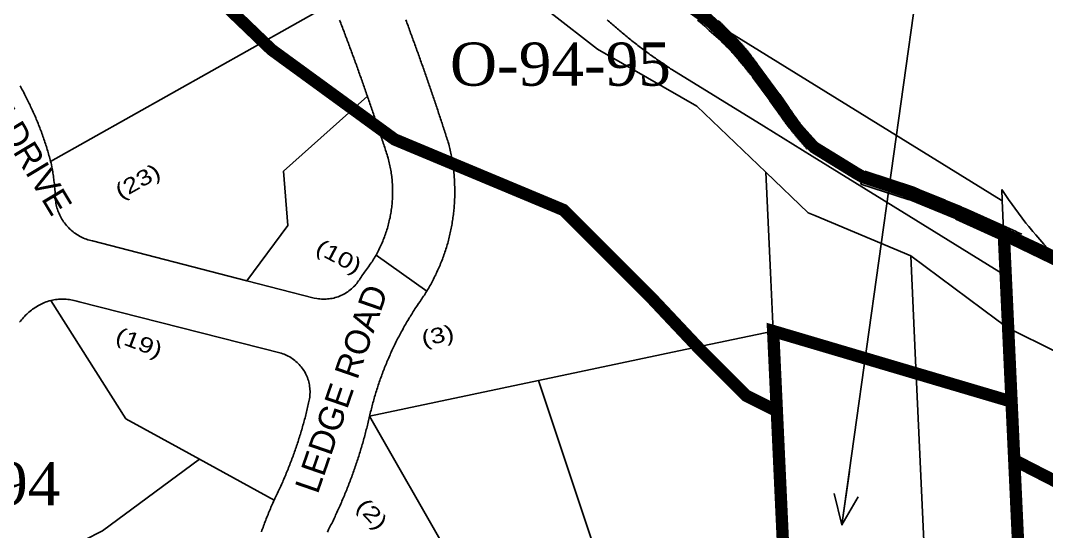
# Model space of a CAD drawing. Header units: millimetres. Extents: x 1745962 to 1749233, y 4525379 to 4529927.
# Drawn here: x 1748625.9 to 1748958.7, y 4527852.2 to 4528018 of the extents above; entities that cross this region are included whole.
import ezdxf
from ezdxf.enums import TextEntityAlignment as Align

# ---------------------------------------------------------------- set-up
doc = ezdxf.new("R2010")
doc.units = ezdxf.units.MM
doc.header["$LTSCALE"] = 10
doc.header["$MEASUREMENT"] = 0
for name, color, linetype in [('AROLL_ADDRESS', 44, 'Continuous'), ('AROLL_LOTS', 8, 'Continuous'), ('AROLL_ROADS', 7, 'Continuous'), ('WATER', 5, 'Continuous'), ('ZONING_STANDARDS', 140, 'Continuous'), ('ZONING_ZONES', 140, 'Continuous')]:
    doc.layers.add(name, color=color, linetype=linetype)
doc.styles.add('DUTCH', font='dutcheb.ttf')
doc.styles.add('Univers Condensed', font='UNVR57W.TTF')
doc.styles.add('Univers Light Condensed', font='unvr47a.ttf')

# ---------------------------------------------------------------- blocks, each defined once
blk = doc.blocks.new('ARROW-1')
blk.add_line((0, 0), (1.75, 0))
blk.add_lwpolyline([(0.972, 0.389), (0, 0), (0.972, -0.389)])

msp = doc.modelspace()

# ---------------------------------------------------------------- linework, layer by layer
at = {"layer": 'AROLL_LOTS'}
for p, q in [((1748635.69, 4527972.23), (1748727.26, 4528023.69)), ((1748813.08, 4528008.69), (1748797.99, 4528020.4)), ((1748829.25, 4527999.44), (1748813.08, 4528008.69)), ((1748866.96, 4527983.72), (1748837.2, 4528002.1)), ((1748845.28, 4527990.26), (1748829.25, 4527999.44)), ((1748711.18, 4527969.09), (1748738.44, 4527993.42)), ((1748867.64, 4527968.79), (1748845.28, 4527990.26)), ((1748882.66, 4527974.02), (1748866.96, 4527983.72)), ((1748914.06, 4527954.62), (1748882.66, 4527974.02)), ((1748712.59, 4527951.47), (1748711.18, 4527969.09)), ((1748881.35, 4527955.64), (1748867.64, 4527968.79)), ((1748867.64, 4527968.79), (1748869.15, 4527936.22)), ((1748883.54, 4527954.71), (1748881.35, 4527955.64)), ((1748914.65, 4527941.63), (1748883.54, 4527954.71)), ((1748941.85, 4527937.45), (1748914.06, 4527954.62)), ((1748699.36, 4527933.58), (1748712.59, 4527951.47)), ((1748699.36, 4527933.58), (1748649.23, 4527946.52)), ((1748741.22, 4527941.89), (1748757.7, 4527930.22)), ((1748942.62, 4527920.93), (1748914.65, 4527941.63)), ((1748916.22, 4527907.68), (1748914.65, 4527941.63)), ((1748869.15, 4527936.22), (1748870.03, 4527917.25)), ((1748945.15, 4527935.42), (1748941.85, 4527937.45)), ((1748945.45, 4527935.22), (1748945.15, 4527935.42)), ((1748946.25, 4527918.24), (1748945.45, 4527935.22)), ((1748721.2, 4527927.94), (1748699.36, 4527933.58)), ((1748635.8, 4527927.21), (1748660.03, 4527888.8)), ((1748644.97, 4527926.76), (1748710.47, 4527910.05)), ((1748946.25, 4527918.24), (1748942.62, 4527920.93)), ((1748949.83, 4527916.46), (1748946.25, 4527918.24)), ((1748947.95, 4527881.35), (1748946.25, 4527918.24)), ((1748870.03, 4527917.25), (1748839.43, 4527910.79)), ((1748875.44, 4527800.17), (1748870.03, 4527917.25)), ((1748981.47, 4527900.85), (1748949.83, 4527916.46)), ((1748839.43, 4527910.79), (1748793.94, 4527901.2)), ((1748921.07, 4527802.81), (1748916.22, 4527907.68)), ((1748793.94, 4527901.2), (1748739.13, 4527889.64)), ((1748830.93, 4527789.96), (1748793.94, 4527901.2)), ((1748660.03, 4527888.8), (1748677.26, 4527879.39)), ((1748772.75, 4527830.74), (1748739.13, 4527889.64)), ((1748951.52, 4527804.22), (1748947.95, 4527881.35)), ((1748677.26, 4527879.39), (1748684, 4527875.7)), ((1748652.47, 4527852.42), (1748684, 4527875.7)), ((1748684, 4527875.7), (1748708.17, 4527862.45)), ((1748646.61, 4527849.44), (1748652.47, 4527852.42)), ((1748725.48, 4527852.05), (1748725.86, 4527852.86))]:
    msp.add_line(p, q, dxfattribs=at)
for points in [[(1748729.42, 4528018.1), (1748729.6, 4528017.64), (1748729.77, 4528017.16), (1748729.95, 4528016.7), (1748730.13, 4528016.23), (1748730.31, 4528015.76), (1748730.49, 4528015.3), (1748730.67, 4528014.83), (1748730.84, 4528014.36), (1748731.02, 4528013.9), (1748731.2, 4528013.42), (1748731.37, 4528012.96), (1748731.55, 4528012.49), (1748731.73, 4528012.02), (1748731.89, 4528011.55), (1748732.07, 4528011.09), (1748732.25, 4528010.61), (1748732.42, 4528010.15), (1748732.6, 4528009.68), (1748732.77, 4528009.21), (1748732.95, 4528008.74), (1748733.12, 4528008.27), (1748733.3, 4528007.81), (1748733.47, 4528007.34), (1748733.63, 4528006.86), (1748733.81, 4528006.39), (1748733.98, 4528005.93), (1748734.15, 4528005.46), (1748734.33, 4528004.98), (1748734.49, 4528004.51), (1748734.67, 4528004.05), (1748734.84, 4528003.58), (1748735.01, 4528003.11), (1748735.18, 4528002.64), (1748735.35, 4528002.17), (1748735.51, 4528001.69), (1748735.68, 4528001.22), (1748735.85, 4528000.75), (1748736.02, 4528000.28), (1748736.2, 4527999.81), (1748736.36, 4527999.34), (1748736.53, 4527998.87), (1748736.69, 4527998.4), (1748736.86, 4527997.93), (1748737.03, 4527997.46), (1748737.19, 4527996.98), (1748737.36, 4527996.51), (1748737.53, 4527996.04), (1748737.7, 4527995.57), (1748737.86, 4527995.1), (1748738.02, 4527994.63), (1748738.19, 4527994.15), (1748738.44, 4527993.42)], [(1748750.89, 4528018.17), (1748751.07, 4528017.7), (1748751.25, 4528017.23), (1748751.42, 4528016.77), (1748751.6, 4528016.29), (1748751.77, 4528015.83), (1748751.94, 4528015.36), (1748752.11, 4528014.89), (1748752.28, 4528014.42), (1748752.46, 4528013.95), (1748752.63, 4528013.48), (1748752.81, 4528013.01), (1748752.98, 4528012.54), (1748753.15, 4528012.07), (1748753.32, 4528011.6), (1748753.49, 4528011.13), (1748753.66, 4528010.66), (1748753.83, 4528010.2), (1748754, 4528009.72), (1748754.17, 4528009.25), (1748754.34, 4528008.78), (1748754.51, 4528008.31), (1748754.68, 4528007.84), (1748754.85, 4528007.37), (1748755.01, 4528006.9), (1748755.18, 4528006.42), (1748755.35, 4528005.95), (1748755.52, 4528005.48), (1748755.69, 4528005.01), (1748755.85, 4528004.54), (1748756.02, 4528004.07), (1748756.19, 4528003.6), (1748756.36, 4528003.13), (1748756.52, 4528002.66), (1748756.68, 4528002.19), (1748756.85, 4528001.72), (1748757.02, 4528001.24), (1748757.18, 4528000.77), (1748757.35, 4528000.3), (1748757.51, 4527999.83), (1748757.68, 4527999.36), (1748757.84, 4527998.88), (1748758, 4527998.41), (1748758.17, 4527997.94), (1748758.33, 4527997.47), (1748758.49, 4527996.99), (1748758.66, 4527996.52), (1748758.82, 4527996.05), (1748758.98, 4527995.57), (1748759.14, 4527995.1), (1748759.3, 4527994.62), (1748759.47, 4527994.15), (1748759.62, 4527993.67), (1748759.79, 4527993.2), (1748759.95, 4527992.74), (1748760.1, 4527992.26), (1748760.27, 4527991.79), (1748760.43, 4527991.31), (1748760.58, 4527990.83), (1748760.74, 4527990.36), (1748760.9, 4527989.88), (1748761.06, 4527989.42), (1748761.22, 4527988.94), (1748761.38, 4527988.47), (1748761.53, 4527987.99), (1748761.69, 4527987.52), (1748761.85, 4527987.04), (1748762.01, 4527986.57), (1748762.17, 4527986.09), (1748762.32, 4527985.61), (1748762.48, 4527985.14), (1748762.63, 4527984.67), (1748762.78, 4527984.19), (1748762.94, 4527983.71), (1748763.09, 4527983.25), (1748763.25, 4527982.77), (1748763.4, 4527982.29), (1748763.56, 4527981.81), (1748763.72, 4527981.34), (1748763.86, 4527980.86), (1748764.02, 4527980.38), (1748764.17, 4527979.91), (1748764.33, 4527979.43), (1748764.48, 4527978.96), (1748764.63, 4527978.49), (1748764.82, 4527977.88)], [(1748837.2, 4528002.1), (1748836.78, 4528002.37), (1748836.36, 4528002.64), (1748835.94, 4528002.92), (1748835.53, 4528003.19), (1748835.11, 4528003.48), (1748834.7, 4528003.76), (1748834.28, 4528004.04), (1748833.88, 4528004.31), (1748833.46, 4528004.6), (1748833.05, 4528004.88), (1748832.63, 4528005.17), (1748832.23, 4528005.45), (1748831.82, 4528005.75), (1748831.41, 4528006.03), (1748831, 4528006.33), (1748830.6, 4528006.62), (1748830.19, 4528006.91), (1748829.79, 4528007.21), (1748829.39, 4528007.5), (1748828.99, 4528007.79), (1748828.58, 4528008.09), (1748828.18, 4528008.39), (1748827.78, 4528008.69), (1748827.38, 4528008.99), (1748826.98, 4528009.29), (1748826.58, 4528009.59), (1748826.18, 4528009.9), (1748825.79, 4528010.21), (1748825.39, 4528010.52), (1748825, 4528010.82), (1748824.61, 4528011.13), (1748824.21, 4528011.44), (1748823.83, 4528011.75), (1748823.44, 4528012.07), (1748823.05, 4528012.38), (1748822.66, 4528012.7), (1748822.27, 4528013.01), (1748821.89, 4528013.32), (1748821.5, 4528013.64), (1748821.11, 4528013.96), (1748820.73, 4528014.28), (1748820.35, 4528014.61), (1748819.97, 4528014.93), (1748819.59, 4528015.25), (1748819.21, 4528015.58), (1748818.83, 4528015.91), (1748818.45, 4528016.24), (1748818.08, 4528016.56), (1748817.7, 4528016.89), (1748817.32, 4528017.22), (1748816.95, 4528017.55), (1748816.57, 4528017.89), (1748816.2, 4528018.22)], [(1748867.89, 4528006.77), (1748847.74, 4528019.21)], [(1748944.02, 4527959.75), (1748867.89, 4528006.77)], [(1748625.77, 4527996.8), (1748626.02, 4527996.35), (1748626.26, 4527995.92), (1748626.5, 4527995.48), (1748626.74, 4527995.04), (1748626.97, 4527994.6), (1748627.21, 4527994.16), (1748627.44, 4527993.71), (1748627.66, 4527993.27), (1748627.89, 4527992.83), (1748628.12, 4527992.38), (1748628.34, 4527991.94), (1748628.56, 4527991.48), (1748628.78, 4527991.03), (1748629, 4527990.58), (1748629.21, 4527990.13), (1748629.42, 4527989.68), (1748629.63, 4527989.22), (1748629.84, 4527988.77), (1748630.04, 4527988.32), (1748630.25, 4527987.86), (1748630.45, 4527987.4), (1748630.65, 4527986.94), (1748630.84, 4527986.48), (1748631.04, 4527986.02), (1748631.23, 4527985.56), (1748631.42, 4527985.1), (1748631.61, 4527984.63), (1748631.79, 4527984.16), (1748631.97, 4527983.7), (1748632.15, 4527983.24), (1748632.33, 4527982.77), (1748632.51, 4527982.3), (1748632.68, 4527981.84), (1748632.86, 4527981.36), (1748633.03, 4527980.89), (1748633.19, 4527980.42), (1748633.35, 4527979.95), (1748633.52, 4527979.47), (1748633.67, 4527979), (1748633.83, 4527978.53), (1748633.99, 4527978.05), (1748634.14, 4527977.58), (1748634.3, 4527977.09), (1748634.44, 4527976.62), (1748634.59, 4527976.14), (1748634.73, 4527975.66), (1748634.88, 4527975.18), (1748635.01, 4527974.7), (1748635.14, 4527974.22), (1748635.29, 4527973.74), (1748635.41, 4527973.26), (1748635.54, 4527972.78), (1748635.69, 4527972.23)], [(1748738.44, 4527993.42), (1748738.61, 4527992.95), (1748738.78, 4527992.47), (1748738.93, 4527992), (1748739.1, 4527991.53), (1748739.27, 4527991.06), (1748739.43, 4527990.58), (1748739.59, 4527990.11), (1748739.75, 4527989.65), (1748739.92, 4527989.16), (1748740.08, 4527988.7), (1748740.24, 4527988.22), (1748740.4, 4527987.75), (1748740.56, 4527987.28), (1748740.72, 4527986.8), (1748740.88, 4527986.33), (1748741.05, 4527985.85), (1748741.2, 4527985.38), (1748741.36, 4527984.91), (1748741.52, 4527984.44), (1748741.68, 4527983.96), (1748741.84, 4527983.48), (1748742, 4527983.01), (1748742.15, 4527982.53), (1748742.31, 4527982.07), (1748742.46, 4527981.59), (1748742.63, 4527981.11), (1748742.79, 4527980.64), (1748742.94, 4527980.16), (1748743.1, 4527979.68), (1748743.25, 4527979.21), (1748743.41, 4527978.74), (1748743.57, 4527978.26), (1748743.72, 4527977.78), (1748743.87, 4527977.31), (1748744.03, 4527976.84), (1748744.18, 4527976.36), (1748744.34, 4527975.89), (1748744.49, 4527975.41), (1748744.65, 4527974.93), (1748744.79, 4527974.46), (1748744.95, 4527973.98), (1748745.16, 4527973.34)], [(1748764.82, 4527977.88), (1748764.95, 4527977.4), (1748765.06, 4527976.92), (1748765.18, 4527976.43), (1748765.29, 4527975.94), (1748765.4, 4527975.45), (1748765.5, 4527974.96), (1748765.59, 4527974.47), (1748765.69, 4527973.98), (1748765.78, 4527973.49), (1748765.87, 4527973), (1748765.95, 4527972.51), (1748766.02, 4527972.01), (1748766.1, 4527971.52), (1748766.18, 4527971.02), (1748766.25, 4527970.53), (1748766.31, 4527970.03), (1748766.37, 4527969.54), (1748766.42, 4527969.04), (1748766.48, 4527968.54), (1748766.52, 4527968.05), (1748766.56, 4527967.54), (1748766.6, 4527967.05), (1748766.63, 4527966.55), (1748766.66, 4527966.04), (1748766.69, 4527965.55), (1748766.71, 4527965.05), (1748766.73, 4527964.55), (1748766.75, 4527964.05), (1748766.76, 4527963.55), (1748766.77, 4527963.05), (1748766.77, 4527962.54), (1748766.77, 4527962.05), (1748766.77, 4527961.55), (1748766.75, 4527961.05), (1748766.74, 4527960.55), (1748766.72, 4527960.05), (1748766.7, 4527959.55), (1748766.67, 4527959.06), (1748766.64, 4527958.55), (1748766.61, 4527958.05), (1748766.57, 4527957.56), (1748766.53, 4527957.06), (1748766.48, 4527956.56), (1748766.43, 4527956.06), (1748766.38, 4527955.57), (1748766.32, 4527955.07), (1748766.26, 4527954.57), (1748766.19, 4527954.07), (1748766.12, 4527953.58), (1748766.05, 4527953.08), (1748765.97, 4527952.59), (1748765.89, 4527952.09), (1748765.8, 4527951.61), (1748765.71, 4527951.11), (1748765.62, 4527950.62), (1748765.53, 4527950.14), (1748765.42, 4527949.64), (1748765.31, 4527949.15), (1748765.2, 4527948.66), (1748765.09, 4527948.18), (1748764.98, 4527947.7), (1748764.86, 4527947.21), (1748764.73, 4527946.73), (1748764.6, 4527946.24), (1748764.47, 4527945.76), (1748764.33, 4527945.28), (1748764.19, 4527944.8), (1748764.04, 4527944.32), (1748763.9, 4527943.85), (1748763.74, 4527943.37), (1748763.59, 4527942.89), (1748763.42, 4527942.42), (1748763.27, 4527941.95), (1748763.1, 4527941.48), (1748762.92, 4527941.01), (1748762.74, 4527940.54), (1748762.57, 4527940.07), (1748762.38, 4527939.6), (1748762.19, 4527939.14), (1748762.01, 4527938.68), (1748761.81, 4527938.22), (1748761.62, 4527937.76), (1748761.41, 4527937.3), (1748761.21, 4527936.85), (1748761, 4527936.39), (1748760.78, 4527935.94), (1748760.57, 4527935.49), (1748760.35, 4527935.04), (1748760.12, 4527934.6), (1748759.9, 4527934.14), (1748759.67, 4527933.7), (1748759.44, 4527933.26), (1748759.2, 4527932.82), (1748758.96, 4527932.39), (1748758.71, 4527931.95), (1748758.46, 4527931.51), (1748758.2, 4527931.08), (1748757.96, 4527930.65), (1748757.7, 4527930.22), (1748757.43, 4527929.8), (1748757.16, 4527929.38), (1748756.9, 4527928.95), (1748756.62, 4527928.53), (1748756.34, 4527928.12), (1748756.07, 4527927.7), (1748755.78, 4527927.3), (1748755.5, 4527926.88), (1748755.02, 4527926.22)], [(1748635.69, 4527972.23), (1748635.81, 4527971.74), (1748635.92, 4527971.25), (1748636.1, 4527970.46)], [(1748745.16, 4527973.34), (1748745.29, 4527972.85), (1748745.41, 4527972.37), (1748745.52, 4527971.88), (1748745.63, 4527971.39), (1748745.74, 4527970.91), (1748745.84, 4527970.41), (1748745.93, 4527969.93), (1748746.02, 4527969.43), (1748746.1, 4527968.94), (1748746.17, 4527968.45), (1748746.24, 4527967.95), (1748746.31, 4527967.45), (1748746.36, 4527966.96), (1748746.42, 4527966.46), (1748746.46, 4527965.96), (1748746.51, 4527965.47), (1748746.54, 4527964.96), (1748746.56, 4527964.46), (1748746.58, 4527963.96), (1748746.6, 4527963.47), (1748746.61, 4527962.96), (1748746.61, 4527962.47), (1748746.61, 4527961.97), (1748746.6, 4527961.47), (1748746.59, 4527960.97), (1748746.56, 4527960.46), (1748746.54, 4527959.97), (1748746.51, 4527959.47), (1748746.47, 4527958.96), (1748746.43, 4527958.47), (1748746.38, 4527957.98), (1748746.32, 4527957.47), (1748746.26, 4527956.98), (1748746.19, 4527956.49), (1748746.11, 4527955.99), (1748746.03, 4527955.5), (1748745.95, 4527955), (1748745.86, 4527954.51), (1748745.76, 4527954.02), (1748745.65, 4527953.53), (1748745.54, 4527953.04), (1748745.43, 4527952.56), (1748745.31, 4527952.08), (1748745.18, 4527951.59), (1748745.05, 4527951.11), (1748744.91, 4527950.63), (1748744.77, 4527950.15), (1748744.62, 4527949.67), (1748744.46, 4527949.2), (1748744.3, 4527948.73), (1748744.13, 4527948.25), (1748743.96, 4527947.79), (1748743.78, 4527947.32), (1748743.59, 4527946.85), (1748743.41, 4527946.39), (1748743.21, 4527945.92), (1748743.02, 4527945.47), (1748742.8, 4527945.01), (1748742.6, 4527944.56), (1748742.38, 4527944.11), (1748742.15, 4527943.66), (1748741.93, 4527943.22), (1748741.7, 4527942.77), (1748741.46, 4527942.33), (1748741.22, 4527941.89), (1748740.97, 4527941.47), (1748740.72, 4527941.03), (1748740.46, 4527940.6), (1748740.19, 4527940.18), (1748739.93, 4527939.76), (1748739.65, 4527939.34), (1748739.37, 4527938.93), (1748738.83, 4527938.14)], [(1748636.1, 4527970.46), (1748636.19, 4527969.96), (1748636.28, 4527969.47), (1748636.35, 4527968.98), (1748636.44, 4527968.48), (1748636.51, 4527968), (1748636.58, 4527967.49), (1748636.65, 4527967), (1748636.72, 4527966.51), (1748636.78, 4527966.01), (1748636.84, 4527965.51), (1748636.89, 4527965.02), (1748636.95, 4527964.52), (1748636.99, 4527964.03), (1748637.03, 4527963.52), (1748637.08, 4527963.02), (1748637.11, 4527962.52), (1748637.17, 4527961.63)], [(1748649.23, 4527946.52), (1748648.74, 4527946.63), (1748648.26, 4527946.76), (1748647.78, 4527946.9), (1748647.31, 4527947.06), (1748646.84, 4527947.23), (1748646.38, 4527947.42), (1748645.92, 4527947.63), (1748645.48, 4527947.85), (1748645.04, 4527948.08), (1748644.6, 4527948.33), (1748644.17, 4527948.59), (1748643.76, 4527948.88), (1748643.35, 4527949.16), (1748642.95, 4527949.46), (1748642.57, 4527949.78), (1748642.19, 4527950.11), (1748641.82, 4527950.45), (1748641.47, 4527950.8), (1748641.13, 4527951.17), (1748640.79, 4527951.55), (1748640.48, 4527951.94), (1748640.18, 4527952.33), (1748639.89, 4527952.74), (1748639.61, 4527953.15), (1748639.34, 4527953.58), (1748639.09, 4527954.01), (1748638.86, 4527954.45), (1748638.63, 4527954.9), (1748638.42, 4527955.35), (1748638.23, 4527955.82), (1748638.06, 4527956.28), (1748637.9, 4527956.76), (1748637.75, 4527957.23), (1748637.62, 4527957.72), (1748637.51, 4527958.2), (1748637.41, 4527958.69), (1748637.33, 4527959.19), (1748637.27, 4527959.69), (1748637.22, 4527960.18), (1748637.19, 4527960.68), (1748637.17, 4527961.63)], [(1748944.33, 4527959.56), (1748944.16, 4527963.2)], [(1748959.19, 4527943.98), (1748957.84, 4527945.46), (1748956.51, 4527946.95), (1748955.2, 4527948.45), (1748954.23, 4527949.6), (1748952.96, 4527951.15), (1748952.02, 4527952.31), (1748950.78, 4527953.89), (1748949.57, 4527955.48), (1748948.38, 4527957.08), (1748947.5, 4527958.31), (1748946.36, 4527959.94), (1748945.23, 4527961.59), (1748944.16, 4527963.2)], [(1748944.33, 4527959.56), (1748944.02, 4527959.75)], [(1748945.01, 4527945.01), (1748944.33, 4527959.56)], [(1748945.45, 4527935.22), (1748945.01, 4527945.01)], [(1748736.09, 4527934.35), (1748736.38, 4527934.77), (1748736.67, 4527935.18), (1748736.95, 4527935.58), (1748737.25, 4527935.99), (1748737.54, 4527936.4), (1748737.83, 4527936.8), (1748738.13, 4527937.21), (1748738.43, 4527937.61), (1748738.83, 4527938.14)], [(1748736.09, 4527934.35), (1748735.83, 4527933.93), (1748735.56, 4527933.51), (1748735.27, 4527933.11), (1748734.96, 4527932.71), (1748734.64, 4527932.33), (1748734.3, 4527931.96), (1748733.96, 4527931.59), (1748733.6, 4527931.25), (1748733.22, 4527930.92), (1748732.84, 4527930.6), (1748732.44, 4527930.29), (1748732.04, 4527930), (1748731.62, 4527929.73), (1748731.19, 4527929.47), (1748730.75, 4527929.23), (1748730.31, 4527929), (1748729.86, 4527928.78), (1748729.4, 4527928.59), (1748728.93, 4527928.41), (1748728.46, 4527928.25), (1748727.97, 4527928.11), (1748727.49, 4527927.98), (1748727.01, 4527927.87), (1748726.51, 4527927.78), (1748726.02, 4527927.71), (1748725.52, 4527927.66), (1748725.02, 4527927.61), (1748724.53, 4527927.6), (1748724.03, 4527927.6), (1748723.53, 4527927.62), (1748723.03, 4527927.66), (1748722.53, 4527927.71), (1748722.03, 4527927.78), (1748721.2, 4527927.94)], [(1748945.45, 4527935.22), (1748945.15, 4527935.42)], [(1748946.25, 4527918.24), (1748945.45, 4527935.22)], [(1748635.8, 4527927.21), (1748636.29, 4527927.3), (1748636.78, 4527927.39), (1748637.28, 4527927.46), (1748637.77, 4527927.51), (1748638.28, 4527927.55), (1748638.77, 4527927.58), (1748639.27, 4527927.59), (1748639.77, 4527927.59), (1748640.27, 4527927.58), (1748640.77, 4527927.56), (1748641.27, 4527927.52), (1748641.76, 4527927.46), (1748642.26, 4527927.38), (1748642.75, 4527927.31), (1748643.25, 4527927.21), (1748643.74, 4527927.1), (1748644.21, 4527926.99), (1748644.97, 4527926.76)], [(1748625.64, 4527920.09), (1748625.93, 4527920.49), (1748626.24, 4527920.88), (1748626.55, 4527921.27), (1748626.88, 4527921.65), (1748627.22, 4527922.02), (1748627.56, 4527922.38), (1748627.92, 4527922.74), (1748628.28, 4527923.08), (1748628.65, 4527923.41), (1748629.04, 4527923.73), (1748629.43, 4527924.04), (1748629.83, 4527924.34), (1748630.24, 4527924.63), (1748630.66, 4527924.9), (1748631.07, 4527925.17), (1748631.51, 4527925.43), (1748631.94, 4527925.67), (1748632.39, 4527925.91), (1748632.84, 4527926.12), (1748633.3, 4527926.33), (1748633.75, 4527926.52), (1748634.22, 4527926.7), (1748634.69, 4527926.87), (1748635.17, 4527927.02), (1748635.8, 4527927.21)], [(1748739.13, 4527889.64), (1748739.24, 4527890.13), (1748739.36, 4527890.62), (1748739.48, 4527891.1), (1748739.6, 4527891.59), (1748739.72, 4527892.08), (1748739.84, 4527892.56), (1748739.97, 4527893.05), (1748740.1, 4527893.53), (1748740.22, 4527894), (1748740.36, 4527894.48), (1748740.49, 4527894.97), (1748740.63, 4527895.45), (1748740.77, 4527895.93), (1748740.91, 4527896.41), (1748741.05, 4527896.89), (1748741.2, 4527897.36), (1748741.35, 4527897.84), (1748741.5, 4527898.32), (1748741.65, 4527898.8), (1748741.8, 4527899.27), (1748741.96, 4527899.75), (1748742.12, 4527900.22), (1748742.28, 4527900.7), (1748742.45, 4527901.17), (1748742.61, 4527901.64), (1748742.78, 4527902.11), (1748742.95, 4527902.58), (1748743.12, 4527903.05), (1748743.29, 4527903.52), (1748743.47, 4527903.99), (1748743.66, 4527904.46), (1748743.83, 4527904.92), (1748744.02, 4527905.39), (1748744.2, 4527905.85), (1748744.39, 4527906.31), (1748744.58, 4527906.78), (1748744.77, 4527907.24), (1748744.97, 4527907.7), (1748745.16, 4527908.16), (1748745.36, 4527908.62), (1748745.56, 4527909.08), (1748745.76, 4527909.53), (1748745.96, 4527909.99), (1748746.18, 4527910.45), (1748746.38, 4527910.9), (1748746.59, 4527911.36), (1748746.81, 4527911.8), (1748747.02, 4527912.26), (1748747.23, 4527912.71), (1748747.46, 4527913.16), (1748747.67, 4527913.61), (1748747.89, 4527914.05), (1748748.13, 4527914.5), (1748748.35, 4527914.95), (1748748.58, 4527915.39), (1748748.81, 4527915.83), (1748749.04, 4527916.28), (1748749.28, 4527916.72), (1748749.52, 4527917.16), (1748749.76, 4527917.6), (1748750, 4527918.04), (1748750.24, 4527918.47), (1748750.49, 4527918.91), (1748750.74, 4527919.34), (1748750.99, 4527919.77), (1748751.24, 4527920.21), (1748751.49, 4527920.64), (1748751.74, 4527921.06), (1748752, 4527921.5), (1748752.26, 4527921.92), (1748752.52, 4527922.35), (1748752.79, 4527922.77), (1748753.05, 4527923.19), (1748753.32, 4527923.62), (1748753.59, 4527924.04), (1748753.86, 4527924.46), (1748754.13, 4527924.88), (1748754.41, 4527925.29), (1748754.68, 4527925.71), (1748755.02, 4527926.22)], [(1748710.47, 4527910.05), (1748710.95, 4527909.89), (1748711.42, 4527909.72), (1748711.87, 4527909.54), (1748712.33, 4527909.33), (1748712.78, 4527909.11), (1748713.22, 4527908.87), (1748713.65, 4527908.61), (1748714.07, 4527908.34), (1748714.48, 4527908.05), (1748714.88, 4527907.75), (1748715.26, 4527907.43), (1748715.63, 4527907.1), (1748715.99, 4527906.75), (1748716.34, 4527906.39), (1748716.67, 4527906.02), (1748716.99, 4527905.64), (1748717.29, 4527905.24), (1748717.58, 4527904.82), (1748717.85, 4527904.41), (1748718.11, 4527903.98), (1748718.35, 4527903.54), (1748718.57, 4527903.09), (1748718.78, 4527902.63), (1748718.96, 4527902.17), (1748719.14, 4527901.7), (1748719.28, 4527901.23), (1748719.41, 4527900.74), (1748719.53, 4527900.25), (1748719.62, 4527899.76), (1748719.7, 4527899.28), (1748719.77, 4527898.77), (1748719.8, 4527898.27), (1748719.82, 4527897.77), (1748719.83, 4527897.28), (1748719.8, 4527896.77), (1748719.77, 4527896.28), (1748719.72, 4527895.78), (1748719.64, 4527895.29), (1748719.47, 4527894.45)], [(1748719.47, 4527894.45), (1748719.36, 4527893.96), (1748719.25, 4527893.47), (1748719.14, 4527892.98), (1748719.02, 4527892.49), (1748718.91, 4527892.01), (1748718.79, 4527891.53), (1748718.67, 4527891.04), (1748718.55, 4527890.55), (1748718.43, 4527890.07), (1748718.31, 4527889.58), (1748718.19, 4527889.1), (1748718.06, 4527888.61), (1748717.93, 4527888.13), (1748717.8, 4527887.65), (1748717.66, 4527887.17), (1748717.53, 4527886.68), (1748717.39, 4527886.2), (1748717.25, 4527885.72), (1748717.11, 4527885.24), (1748716.98, 4527884.76), (1748716.83, 4527884.28), (1748716.69, 4527883.8), (1748716.54, 4527883.33), (1748716.39, 4527882.85), (1748716.24, 4527882.37), (1748716.09, 4527881.9), (1748715.94, 4527881.42), (1748715.78, 4527880.94), (1748715.62, 4527880.47), (1748715.46, 4527880), (1748715.31, 4527879.52), (1748715.14, 4527879.05), (1748714.98, 4527878.58), (1748714.81, 4527878.1), (1748714.65, 4527877.63), (1748714.48, 4527877.17), (1748714.3, 4527876.7), (1748714.14, 4527876.23), (1748713.96, 4527875.76), (1748713.78, 4527875.29), (1748713.61, 4527874.82), (1748713.43, 4527874.36), (1748713.24, 4527873.89), (1748713.07, 4527873.42), (1748712.88, 4527872.96), (1748712.7, 4527872.5), (1748712.51, 4527872.03), (1748712.31, 4527871.57), (1748712.13, 4527871.11), (1748711.93, 4527870.64), (1748711.74, 4527870.19), (1748711.54, 4527869.73), (1748711.35, 4527869.26), (1748711.14, 4527868.8), (1748710.95, 4527868.35), (1748710.74, 4527867.89), (1748710.54, 4527867.43), (1748710.33, 4527866.98), (1748710.12, 4527866.52), (1748709.92, 4527866.07), (1748709.7, 4527865.62), (1748709.49, 4527865.17), (1748709.27, 4527864.71), (1748709.06, 4527864.27), (1748708.84, 4527863.81), (1748708.62, 4527863.37), (1748708.4, 4527862.91), (1748708.17, 4527862.45)], [(1748739.13, 4527889.64), (1748739.02, 4527889.15), (1748738.91, 4527888.66), (1748738.79, 4527888.19), (1748738.68, 4527887.7), (1748738.56, 4527887.21), (1748738.44, 4527886.72), (1748738.32, 4527886.24), (1748738.2, 4527885.75), (1748738.07, 4527885.27), (1748737.95, 4527884.78), (1748737.83, 4527884.3), (1748737.7, 4527883.81), (1748737.57, 4527883.33), (1748737.44, 4527882.85), (1748737.31, 4527882.36), (1748737.17, 4527881.88), (1748737.04, 4527881.4), (1748736.9, 4527880.92), (1748736.76, 4527880.44), (1748736.63, 4527879.97), (1748736.48, 4527879.49), (1748736.34, 4527879.01), (1748736.19, 4527878.53), (1748736.04, 4527878.06), (1748735.91, 4527877.58), (1748735.75, 4527877.1), (1748735.6, 4527876.62), (1748735.45, 4527876.15), (1748735.29, 4527875.67), (1748735.14, 4527875.2), (1748734.99, 4527874.72), (1748734.83, 4527874.24), (1748734.66, 4527873.77), (1748734.5, 4527873.3), (1748734.34, 4527872.83), (1748734.18, 4527872.35), (1748734.01, 4527871.88), (1748733.84, 4527871.41), (1748733.68, 4527870.94), (1748733.5, 4527870.47), (1748733.33, 4527870), (1748733.16, 4527869.53), (1748732.99, 4527869.06), (1748732.81, 4527868.59), (1748732.63, 4527868.12), (1748732.45, 4527867.65), (1748732.27, 4527867.19), (1748732.09, 4527866.73), (1748731.91, 4527866.26), (1748731.72, 4527865.8), (1748731.54, 4527865.33), (1748731.34, 4527864.87), (1748731.16, 4527864.4), (1748730.96, 4527863.95), (1748730.78, 4527863.48), (1748730.58, 4527863.02), (1748730.38, 4527862.56), (1748730.19, 4527862.1), (1748729.99, 4527861.64), (1748729.79, 4527861.18), (1748729.58, 4527860.72), (1748729.38, 4527860.27), (1748729.18, 4527859.81), (1748728.97, 4527859.36), (1748728.77, 4527858.9), (1748728.56, 4527858.44), (1748728.35, 4527858), (1748728.13, 4527857.54), (1748727.92, 4527857.09), (1748727.71, 4527856.63), (1748727.49, 4527856.19), (1748727.28, 4527855.73), (1748727.06, 4527855.29), (1748726.84, 4527854.83), (1748726.62, 4527854.39), (1748726.4, 4527853.94), (1748726.17, 4527853.49), (1748725.86, 4527852.86)], [(1748704.07, 4527852.16), (1748704.24, 4527852.63), (1748704.4, 4527853.11), (1748704.58, 4527853.58), (1748704.75, 4527854.05), (1748704.92, 4527854.52), (1748705.1, 4527854.98), (1748705.28, 4527855.45), (1748705.46, 4527855.91), (1748705.64, 4527856.38), (1748705.82, 4527856.84), (1748706.01, 4527857.31), (1748706.2, 4527857.77), (1748706.38, 4527858.24), (1748706.57, 4527858.71), (1748706.76, 4527859.16), (1748706.95, 4527859.62), (1748707.15, 4527860.09), (1748707.34, 4527860.55), (1748707.54, 4527861), (1748707.74, 4527861.46), (1748707.94, 4527861.93), (1748708.17, 4527862.45)]]:
    msp.add_lwpolyline(points, dxfattribs=at)
at = {"layer": 'WATER'}
for points in [[(1748856.53, 4528007.92), (1748855.84, 4528008.64), (1748855.15, 4528009.35), (1748854.45, 4528010.07), (1748853.73, 4528010.78), (1748853.02, 4528011.47), (1748852.29, 4528012.15), (1748851.53, 4528012.8), (1748850.78, 4528013.46), (1748850.03, 4528014.13), (1748849.29, 4528014.8), (1748848.56, 4528015.48), (1748847.83, 4528016.16), (1748847.07, 4528016.81), (1748846.31, 4528017.47), (1748845.54, 4528018.11)], [(1748852.15, 4528018.03), (1748852.33, 4528017.86), (1748852.51, 4528017.7), (1748852.7, 4528017.53), (1748852.88, 4528017.36), (1748853.07, 4528017.19), (1748853.25, 4528017.02), (1748853.43, 4528016.84), (1748853.61, 4528016.67), (1748853.78, 4528016.5), (1748853.97, 4528016.32), (1748854.15, 4528016.14), (1748854.32, 4528015.97), (1748854.51, 4528015.8), (1748854.68, 4528015.62), (1748854.86, 4528015.45), (1748855.04, 4528015.27), (1748855.21, 4528015.1), (1748855.39, 4528014.92), (1748855.57, 4528014.74), (1748855.75, 4528014.57), (1748855.92, 4528014.39), (1748856.1, 4528014.21), (1748856.28, 4528014.04), (1748856.45, 4528013.86), (1748856.63, 4528013.68), (1748856.8, 4528013.5), (1748856.97, 4528013.32), (1748857.15, 4528013.14), (1748857.32, 4528012.96), (1748857.5, 4528012.78), (1748857.66, 4528012.6), (1748857.84, 4528012.42), (1748858.01, 4528012.23), (1748858.18, 4528012.05), (1748858.36, 4528011.87), (1748858.53, 4528011.69), (1748858.7, 4528011.51), (1748858.87, 4528011.33), (1748859.04, 4528011.14), (1748859.21, 4528010.96), (1748859.38, 4528010.77), (1748859.54, 4528010.59), (1748859.71, 4528010.41), (1748859.88, 4528010.22), (1748860.05, 4528010.03), (1748860.21, 4528009.84), (1748860.38, 4528009.65), (1748860.54, 4528009.47), (1748860.71, 4528009.28), (1748860.86, 4528009.09), (1748861.03, 4528008.9), (1748861.19, 4528008.71), (1748861.35, 4528008.52), (1748861.51, 4528008.32), (1748861.67, 4528008.13), (1748861.83, 4528007.94), (1748861.99, 4528007.74), (1748862.14, 4528007.55), (1748862.3, 4528007.35), (1748862.44, 4528007.15), (1748862.6, 4528006.95), (1748862.75, 4528006.76), (1748862.91, 4528006.56), (1748863.05, 4528006.35), (1748863.2, 4528006.16), (1748863.35, 4528005.96), (1748863.5, 4528005.75), (1748863.65, 4528005.55), (1748863.8, 4528005.36), (1748863.95, 4528005.15), (1748864.09, 4528004.95), (1748864.24, 4528004.75), (1748864.39, 4528004.55), (1748864.53, 4528004.34), (1748864.69, 4528004.14), (1748864.88, 4528003.88)], [(1748863.48, 4527999.55), (1748863.33, 4527999.74), (1748863.17, 4527999.93), (1748863.01, 4528000.12), (1748862.85, 4528000.32), (1748862.71, 4528000.51), (1748862.55, 4528000.71), (1748862.39, 4528000.91), (1748862.23, 4528001.1), (1748862.08, 4528001.29), (1748861.92, 4528001.49), (1748861.76, 4528001.69), (1748861.6, 4528001.88), (1748861.44, 4528002.08), (1748861.29, 4528002.27), (1748861.13, 4528002.46), (1748860.97, 4528002.65), (1748860.81, 4528002.85), (1748860.65, 4528003.05), (1748860.49, 4528003.23), (1748860.33, 4528003.43), (1748860.17, 4528003.62), (1748860.01, 4528003.81), (1748859.85, 4528004.01), (1748859.69, 4528004.2), (1748859.53, 4528004.39), (1748859.38, 4528004.58), (1748859.22, 4528004.77), (1748859.06, 4528004.96), (1748858.9, 4528005.15), (1748858.74, 4528005.35), (1748858.58, 4528005.54), (1748858.42, 4528005.73), (1748858.26, 4528005.93), (1748858.1, 4528006.11), (1748857.93, 4528006.31), (1748857.77, 4528006.5), (1748857.61, 4528006.68), (1748857.45, 4528006.88), (1748857.28, 4528007.07), (1748857.12, 4528007.25), (1748856.95, 4528007.44), (1748856.79, 4528007.63), (1748856.53, 4528007.92)], [(1748864.88, 4528003.88), (1748872.11, 4527994.01), (1748872.15, 4527993.95), (1748874.58, 4527990.56), (1748875.24, 4527989.58)], [(1748871.47, 4527988.44), (1748871.29, 4527988.68), (1748871.22, 4527988.77), (1748868.99, 4527991.95), (1748868.95, 4527992.01), (1748868.75, 4527992.36), (1748863.48, 4527999.55)], [(1748881.05, 4527976.33), (1748880.89, 4527976.51), (1748880.71, 4527976.7), (1748880.55, 4527976.89), (1748880.39, 4527977.07), (1748880.23, 4527977.27), (1748880.07, 4527977.46), (1748879.9, 4527977.65), (1748879.74, 4527977.83), (1748879.58, 4527978.03), (1748879.41, 4527978.22), (1748879.25, 4527978.4), (1748879.08, 4527978.59), (1748878.92, 4527978.79), (1748878.76, 4527978.97), (1748878.6, 4527979.17), (1748878.44, 4527979.36), (1748878.28, 4527979.55), (1748878.12, 4527979.74), (1748877.96, 4527979.93), (1748877.8, 4527980.12), (1748877.64, 4527980.32), (1748877.48, 4527980.5), (1748877.32, 4527980.7), (1748877.16, 4527980.9), (1748877, 4527981.08), (1748876.84, 4527981.28), (1748876.67, 4527981.46), (1748876.52, 4527981.66), (1748876.36, 4527981.86), (1748876.19, 4527982.04), (1748876.04, 4527982.24), (1748875.89, 4527982.43), (1748875.73, 4527982.63), (1748875.57, 4527982.82), (1748875.41, 4527983.02), (1748875.26, 4527983.21), (1748875.1, 4527983.41), (1748874.95, 4527983.61), (1748874.8, 4527983.81), (1748874.65, 4527984), (1748874.49, 4527984.21), (1748874.34, 4527984.4), (1748874.19, 4527984.6), (1748874.05, 4527984.8), (1748873.9, 4527985.01), (1748873.75, 4527985.21), (1748873.6, 4527985.41), (1748873.46, 4527985.61), (1748873.31, 4527985.82), (1748873.17, 4527986.02), (1748873.02, 4527986.22), (1748872.87, 4527986.42), (1748872.73, 4527986.64), (1748872.59, 4527986.84), (1748872.45, 4527987.04), (1748872.3, 4527987.25), (1748872.16, 4527987.45), (1748872.02, 4527987.65), (1748871.88, 4527987.86), (1748871.73, 4527988.07), (1748871.47, 4527988.44)], [(1748875.24, 4527989.58), (1748875.38, 4527989.37), (1748875.52, 4527989.16), (1748875.66, 4527988.95), (1748875.8, 4527988.75), (1748875.94, 4527988.54), (1748876.08, 4527988.34), (1748876.22, 4527988.13), (1748876.35, 4527987.92), (1748876.5, 4527987.72), (1748876.65, 4527987.51), (1748876.79, 4527987.3), (1748876.93, 4527987.1), (1748877.07, 4527986.9), (1748877.22, 4527986.7), (1748877.36, 4527986.49), (1748877.51, 4527986.28), (1748877.66, 4527986.08), (1748877.8, 4527985.88), (1748877.95, 4527985.68), (1748878.1, 4527985.47), (1748878.24, 4527985.27), (1748878.39, 4527985.07), (1748878.54, 4527984.87), (1748878.69, 4527984.67), (1748878.84, 4527984.47), (1748878.99, 4527984.27), (1748879.15, 4527984.08), (1748879.3, 4527983.87), (1748879.46, 4527983.68), (1748879.62, 4527983.49), (1748879.78, 4527983.3), (1748879.93, 4527983.1), (1748880.1, 4527982.91), (1748880.26, 4527982.72), (1748880.42, 4527982.53), (1748880.58, 4527982.35), (1748880.75, 4527982.16), (1748880.92, 4527981.97), (1748881.08, 4527981.78), (1748881.25, 4527981.59), (1748881.41, 4527981.42), (1748881.59, 4527981.23), (1748881.75, 4527981.04), (1748881.92, 4527980.86), (1748882.09, 4527980.67), (1748882.26, 4527980.49), (1748882.42, 4527980.3), (1748882.61, 4527980.09)], [(1748882.61, 4527980.09), (1748883.85, 4527978.68), (1748882.58, 4527977.61), (1748881.05, 4527976.33)], [(1748882.58, 4527977.61), (1748883.35, 4527976.84)], [(1748897.01, 4527968.44), (1748899.15, 4527967.22)], [(1748898.46, 4527964.92), (1748899.15, 4527967.22), (1748899.73, 4527969.1)], [(1748899.73, 4527969.1), (1748915.85, 4527963.78), (1748917.53, 4527963.04), (1748925.83, 4527959.67), (1748925.88, 4527959.64), (1748931.05, 4527957.53), (1748931.14, 4527957.5), (1748933, 4527956.64), (1748948.82, 4527949.56), (1748948.98, 4527949.48), (1748949.43, 4527949.28), (1748950.74, 4527948.64)], [(1748995.41, 4527919.58), (1748993.85, 4527920.52), (1748993.73, 4527920.59), (1748979.4, 4527928.83), (1748979.31, 4527928.87), (1748979.19, 4527928.94), (1748963.41, 4527937.71), (1748946.92, 4527945.61), (1748946.69, 4527945.66), (1748929.3, 4527953.61), (1748929.12, 4527953.73), (1748914.11, 4527959.9), (1748913.88, 4527959.89), (1748913.82, 4527959.91), (1748898.46, 4527964.92)]]:
    msp.add_lwpolyline(points, dxfattribs=at)
at = {"layer": 'ZONING_STANDARDS', "linetype": 'Continuous'}
msp.add_line((1748916.95, 4528030.44), (1748892.33, 4527854.37), dxfattribs=at)
at = {"layer": 'ZONING_ZONES'}
msp.add_lwpolyline([(1748871.23, 4527891.33, 4, 4, 0), (1748861.27, 4527896.31, 4, 4, 0), (1748846.45, 4527911.12, 4, 4, 0), (1748830.64, 4527927.91, 4, 4, 0), (1748801.99, 4527956.55, 4, 4, 0), (1748747.26, 4527979.42, 4, 4, 0), (1748707.34, 4528008.52, 4, 4, 0), (1748686.54, 4528028.48, 4, 4, 0)], format="xyseb", dxfattribs=at)
at = {"layer": 'ZONING_ZONES', "const_width": 4}
for points in [[(1748843.53, 4528022.22), (1748848.63, 4528018.56), (1748854.35, 4528013.28), (1748861.95, 4528004.7), (1748871.25, 4527992.1), (1748877.53, 4527983.21), (1748882.58, 4527977.61), (1748883.35, 4527976.84), (1748897.01, 4527968.44), (1748899.15, 4527967.22), (1748915.41, 4527961.8), (1748930.44, 4527955.45), (1748944.92, 4527948.84), (1748958.96, 4527942.31), (1748967.55, 4527937.75)], [(1748947.35, 4527894.37), (1748944.83, 4527948.88)], [(1748948.23, 4527875.39), (1748970.93, 4527863.72)]]:
    msp.add_lwpolyline(points, dxfattribs=at)
msp.add_lwpolyline([(1748947.35, 4527894.37), (1748870.03, 4527917.25), (1748875.9, 4527790.13), (1748877.09, 4527790.29), (1748881.76, 4527790.78), (1748891.21, 4527791.42), (1748921.54, 4527792.82), (1748951.98, 4527794.23), (1748951.52, 4527804.22)], close=True, dxfattribs=at)

# ---------------------------------------------------------------- block references
at = {"layer": 'ZONING_STANDARDS', "linetype": 'Continuous', "xscale": 10, "yscale": 10, "zscale": 10, "rotation": 81.78684995565362}
msp.add_blockref('ARROW-1', (1748892.33, 4527854.37), dxfattribs=at)

# ---------------------------------------------------------------- texts
at = {"layer": 'AROLL_ADDRESS', "style": 'Univers Light Condensed', "width": 1.3}
for s, rotation, p in [('(23)', 29.34, (1748658.38, 4527959.92)), ('(10)', 332.0554, (1748721.2, 4527942.88)), ('(19)', 339.3054, (1748656.3, 4527913.96)), ('(3)', 11.91, (1748756.53, 4527912.3)), ('(2)', 313.0391, (1748734.54, 4527860.12))]:
    msp.add_text(s, height=5, rotation=rotation, dxfattribs=at).set_placement(p)
at = {"layer": 'AROLL_ROADS', "style": 'Univers Condensed'}
for s, rotation, p in [('PINE RIDGE DRIVE', 301.05, (1748585.88, 4528037.6)), ('LEDGE ROAD', 70.9333, (1748722.31, 4527864.11))]:
    msp.add_text(s, height=8, rotation=rotation, dxfattribs=at).set_placement(p)
at = {"layer": 'ZONING_STANDARDS', "style": 'DUTCH'}
msp.add_text('O-94-95', height=14, dxfattribs=at).set_placement((1748765.21, 4528003.87), align=Align.MIDDLE_LEFT)
msp.add_text('S-1-30-43-51-67-93-94', height=14, dxfattribs=at).set_placement((1748539.62, 4527867.73), align=Align.MIDDLE_CENTER)

doc.saveas('drawing.dxf')
